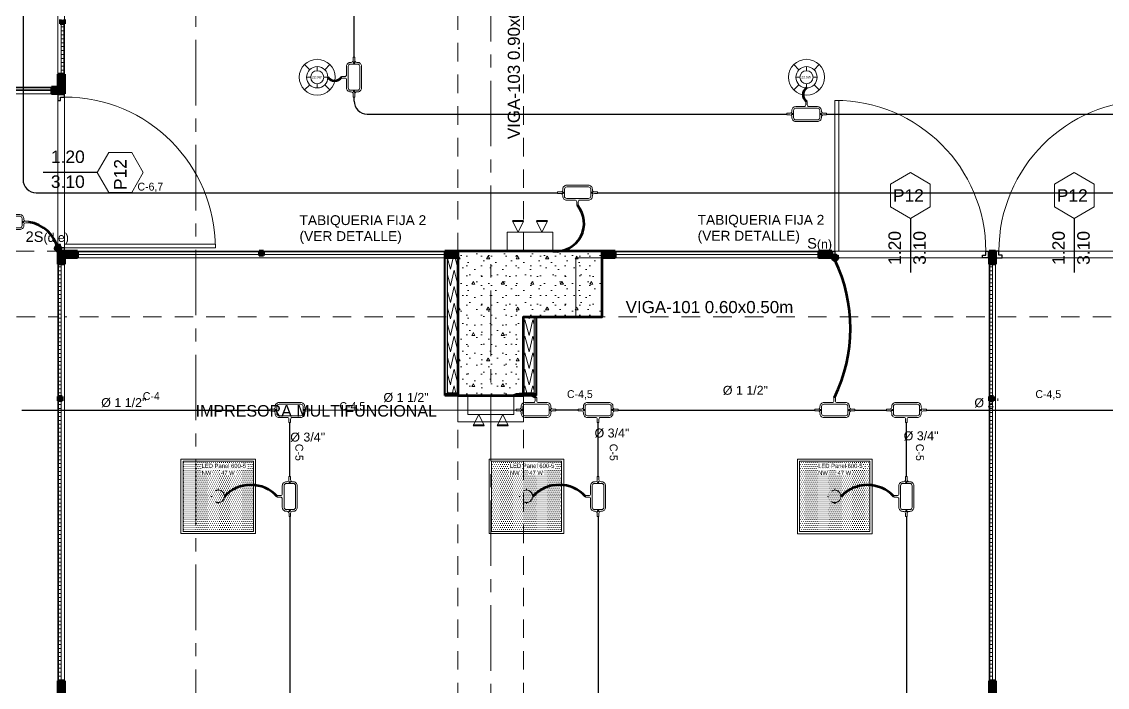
# Model space of a CAD drawing. Header units: inches. Extents: x -38 to 5698, y -33 to 92.
# Drawn here: x 204.74 to 213.02, y 14.07 to 19.15 of the extents above; entities that cross this region are included whole.
import ezdxf
from ezdxf.lldxf.tags import DXFTag

# ---------------------------------------------------------------- set-up
doc = ezdxf.new("R2010")
doc.units = ezdxf.units.IN
doc.header["$MEASUREMENT"] = 0
doc.set_wipeout_variables(frame=1)
for name, pattern in [('CONTINUA', [0]), ('DASHED', [0.75, 0.5, -0.25]), ('Hidden Line', [0.195611, 0.141111, -0.0545]), ('Punto & Raya', [0.65, 0.5, -0.075, 0, -0.075]), ('Rayas', [0.282222, 0.141111, -0.141111]), ('Wipeout_Contour', [1, 0, -1])]:
    doc.linetypes.add(name, pattern=pattern)
for name, color, linetype, lineweight in [('00 IE CKTO ILUMINACION', 3, 'Continuous', 50), ('00 IE CKTO TOMAS', 111, 'Rayas', 18), ('00_IE_Luminarias', 6, 'Continuous', 30), ('01 IE LUM LED EMP DN570B', 3, 'Continuous', 13), ('ALUMBRADO_CONDUIT', 30, 'CONDUIT1', 30), ('Bancas', 1, 'Continuous', 13), ('CABLEADO EXT.', 3, 'PVCSUBT', 30), ('Luminarias', 5, 'Continuous', 20), ('pulsador', 4, 'Continuous', 40), ('Simb_Alumbrado', 140, 'CONTINUA', 30)]:
    doc.layers.add(name, color=color, linetype=linetype, lineweight=lineweight)
for name, color, linetype in [('02 _ ARQ _ ALB _ Ejes Generales', 7, 'Continuous'), ('02 _ ARQ _ ALB _ Muros Interiores', 7, 'Continuous'), ('02 _ ARQ _ ZON _ Espacio.3D', 7, 'Continuous'), ('08 _ STR _ EXT _ 06 Columnas', 7, 'Continuous'), ('08 _ STR _ EXT _ 09 Vigas', 7, 'Continuous'), ('1TEXT', 8, 'Continuous'), ('Acabado - Muros', 7, 'Continuous'), ('Estructura - 04 MURO', 7, 'Continuous'), ('Marcador - Secciones', 251, 'Continuous'), ('Notas - Etiquetas', 251, 'Continuous')]:
    doc.layers.add(name, color=color, linetype=linetype)
doc.styles.add('Annotative', font='arial.ttf')
doc.styles.add('Arial', font='arial.ttf')
doc.styles.add('Estilo_Generado_4', font='swisse.ttf')
doc.styles.add('{18b73a54-fa43-428c-adcb-c1c7bbdf2c84}', font='Simplex.shx')
tags = doc.linetypes.add('CONDUIT1', pattern='A,1,-0.19772,["con",{18b73a54-fa43-428c-adcb-c1c7bbdf2c84},S=0.2,R=0,X=0,Y=-0.065594],-0.593642', length=1.791362).pattern_tags.tags
tags[6] = DXFTag(74, 10)
tags = doc.linetypes.add('PVCSUBT', pattern='A,0.6,-0.3,0.6,-0.075691,["PVC",Standard,S=0.2,R=0,X=0,Y=-0.093724],-0.621005', length=2.196696).pattern_tags.tags
tags[10] = DXFTag(74, 10)
pattern_1 = [(0, (185.000023, 3e-09), (0, 0.03), [])]

# ---------------------------------------------------------------- blocks, each defined once
blk = doc.blocks.new('*X150', base_point=(1608.118, 0))
at = {"layer": 'Estructura - 04 MURO', "color": 9, "linetype": 'Continuous', "lineweight": 5}
for p, q in [((1631.1249, 16.3998), (1631.1302, 16.38)), ((1631.1302, 16.38), (1631.1348, 16.3998)), ((1631.1849, 16.3998), (1631.1855, 16.3974)), ((1631.108, 16.3367), (1631.1116, 16.3234)), ((1631.1568, 16.3686), (1631.158, 16.3739)), ((1631.158, 16.3739), (1631.1589, 16.3707))]:
    blk.add_line(p, q, dxfattribs=at)
blk = doc.blocks.new('*X151', base_point=(1608.118, 0))
at = {"layer": 'Estructura - 04 MURO', "color": 9, "linetype": 'Continuous', "lineweight": 5}
for p, q in [((1631.1855, 16.3974), (1631.188, 16.3881)), ((1631.1116, 16.3234), (1631.1125, 16.3198)), ((1631.1455, 16.3198), (1631.1568, 16.3686)), ((1631.1589, 16.3707), (1631.1725, 16.3198))]:
    blk.add_line(p, q, dxfattribs=at)
blk = doc.blocks.new('*X152', base_point=(1608.118, 0))
at = {"layer": 'Estructura - 04 MURO', "color": 9, "linetype": 'Continuous', "lineweight": 5}
for p, q in [((1631.108, 17.3447), (1631.1302, 17.262)), ((1631.1302, 17.262), (1631.1506, 17.35)), ((1631.1666, 17.35), (1631.188, 17.2701)), ((1631.108, 17.2187), (1631.1302, 17.136)), ((1631.1302, 17.136), (1631.158, 17.2559)), ((1631.158, 17.2559), (1631.188, 17.1441)), ((1631.108, 17.0927), (1631.1302, 17.01)), ((1631.1302, 17.01), (1631.158, 17.1299)), ((1631.158, 17.1299), (1631.188, 17.0181)), ((1631.1302, 16.884), (1631.158, 17.0039)), ((1631.158, 17.0039), (1631.188, 16.8921)), ((1631.108, 16.9667), (1631.1302, 16.884)), ((1631.108, 16.8407), (1631.1302, 16.758)), ((1631.1302, 16.758), (1631.158, 16.8779)), ((1631.158, 16.8779), (1631.188, 16.7661)), ((1631.1302, 16.632), (1631.158, 16.7519)), ((1631.158, 16.7519), (1631.188, 16.6401)), ((1631.108, 16.7147), (1631.1302, 16.632)), ((1631.108, 16.5887), (1631.1302, 16.506)), ((1631.1302, 16.506), (1631.158, 16.6259)), ((1631.158, 16.6259), (1631.188, 16.5141)), ((1631.1348, 16.3998), (1631.158, 16.4999)), ((1631.158, 16.4999), (1631.1849, 16.3998)), ((1631.108, 16.4627), (1631.1249, 16.3998))]:
    blk.add_line(p, q, dxfattribs=at)
blk = doc.blocks.new('*X153', base_point=(1608.118, 0))
at = {"layer": 'Estructura - 04 MURO', "color": 9, "linetype": 'Continuous', "lineweight": 5}
for p, q in [((1631.7249, 16.3999), (1631.7302, 16.38)), ((1631.7302, 16.38), (1631.7348, 16.3999)), ((1631.7497, 16.3382), (1631.758, 16.3739)), ((1631.758, 16.3739), (1631.768, 16.3367))]:
    blk.add_line(p, q, dxfattribs=at)
blk = doc.blocks.new('*X154', base_point=(1608.118, 0))
at = {"layer": 'Estructura - 04 MURO', "color": 9, "linetype": 'Continuous', "lineweight": 5}
for p, q in [((1631.688, 16.3308), (1631.698, 16.3739)), ((1631.698, 16.3739), (1631.7125, 16.3199)), ((1631.7455, 16.3199), (1631.7497, 16.3382))]:
    blk.add_line(p, q, dxfattribs=at)
blk = doc.blocks.new('*X155', base_point=(1608.118, 0))
at = {"layer": 'Estructura - 04 MURO', "color": 9, "linetype": 'Continuous', "lineweight": 5}
for p, q in [((1631.7259, 16.9), (1631.7302, 16.884)), ((1631.7302, 16.884), (1631.7339, 16.9)), ((1631.688, 16.8348), (1631.698, 16.8779)), ((1631.698, 16.8779), (1631.7302, 16.758)), ((1631.7302, 16.758), (1631.758, 16.8779)), ((1631.758, 16.8779), (1631.768, 16.8407)), ((1631.688, 16.7088), (1631.698, 16.7519)), ((1631.698, 16.7519), (1631.7302, 16.632)), ((1631.7302, 16.632), (1631.758, 16.7519)), ((1631.758, 16.7519), (1631.768, 16.7147)), ((1631.688, 16.5828), (1631.698, 16.6259)), ((1631.698, 16.6259), (1631.7302, 16.506)), ((1631.7302, 16.506), (1631.758, 16.6259)), ((1631.758, 16.6259), (1631.768, 16.5887)), ((1631.688, 16.4568), (1631.698, 16.4999)), ((1631.698, 16.4999), (1631.7249, 16.3999)), ((1631.7348, 16.3999), (1631.758, 16.4999)), ((1631.758, 16.4999), (1631.768, 16.4627))]:
    blk.add_line(p, q, dxfattribs=at)
blk = doc.blocks.new('*U270')
at = {"layer": 'Luminarias', "linetype": 'DASHED', "lineweight": 0, "ltscale": 0.05}
blk.add_lwpolyline([(0, -0.0045), (0, 0.0045)], dxfattribs=at)
blk = doc.blocks.new('*U271')
at = {"color": 0, "linetype": 'ByBlock', "lineweight": -2, "transparency": 16777216}
for p, rotation in [((-0.05, 0), 90), ((0, -0.05), 180), ((0.05, 0), 269.9999999999999)]:
    blk.add_blockref('*U270', p, dxfattribs=dict(at, rotation=rotation))
blk.add_blockref('*U270', (0, 0.05), dxfattribs=at)
blk = doc.blocks.new('PANEL LED 50W')
at = {"layer": 'Luminarias'}
h = blk.add_hatch(dxfattribs=at)
h.set_pattern_fill('DOTS', color=4, scale=0.009097)
h.set_pattern_definition([(0, (0, -2e-14), (0.0072206, 0.01444116), [0, -0.01444116])])
h.paths.add_polyline_path([(-0.2574, -0.2574), (0.2574, -0.2574), (0.2574, 0.2574), (-0.2574, 0.2574)])
h.paths.add_polyline_path([(-0.1296, 0.0974), (0.1849, 0.0974), (0.1849, 0.2469), (-0.1296, 0.2469)], flags=24)
at = {"layer": 'Luminarias', "color": 4, "lineweight": 0}
for points in [[(-0.2729, 0.2729), (0.2729, 0.2729), (0.2729, -0.2729), (-0.2729, -0.2729)], [(-0.2574, -0.2574), (0.2574, -0.2574), (0.2574, 0.2574), (-0.2574, 0.2574)]]:
    blk.add_lwpolyline(points, close=True, dxfattribs=at)
at = {"layer": 'Luminarias', "color": 4, "linetype": 'DASHED', "lineweight": 0, "ltscale": 0.01}
blk.add_circle((0, 0), 0.0455, dxfattribs=at)
at = {"color": 4}
blk.add_blockref('*U271', (0, 0), dxfattribs=at)
at = {"layer": 'Luminarias', "color": 4, "insert": (-0.1218, 0.2392), "char_height": 0.030929, "width": 0.382855, "attachment_point": 1}
blk.add_mtext('{\\Ftxt|c0;LED Panel 600-5 - NW      47 W}', dxfattribs=at)
blk = doc.blocks.new('lumin 47')
at = {"layer": 'ALUMBRADO_CONDUIT', "xscale": 1.041283452965173, "yscale": 1.041283452965173, "zscale": 1.041283452965173}
blk.add_blockref('PANEL LED 50W', (-76.251, 24.2433), dxfattribs=at)
blk = doc.blocks.new('LUMINARIA 2')
at = {"layer": '01 IE LUM LED EMP DN570B'}
for p, q in [((-0.094, 0.094), (-0.159, 0.158)), ((0.094, 0.094), (0.159, 0.158)), ((-0.094, -0.094), (-0.159, -0.158)), ((0.094, -0.094), (0.159, -0.158))]:
    blk.add_line(p, q, dxfattribs=at)
at = {"layer": '01 IE LUM LED EMP DN570B', "ltscale": 0.4}
for p, q in [((-0.081, 0), (-0.133, 0)), ((0, 0.081), (0, 0.133)), ((0.081, 0), (0.133, 0)), ((0, -0.081), (0, -0.133))]:
    blk.add_line(p, q, dxfattribs=at)
at = {"layer": '01 IE LUM LED EMP DN570B'}
for radius in [0.224, 0.133]:
    blk.add_circle((0, 0), radius, dxfattribs=at)
at = {"layer": '01 IE LUM LED EMP DN570B', "ltscale": 0.4}
blk.add_circle((0, 0), 0.0813, dxfattribs=at)
at = {"layer": '01 IE LUM LED EMP DN570B', "color": 8, "linetype": 'ByBlock', "lineweight": 80, "insert": (-0.065, 0.016), "char_height": 0.03, "width": 0.17858, "attachment_point": 1}
blk.add_mtext('{\\C3;22.5W}', dxfattribs=at)
blk = doc.blocks.new('oval t')
at = {"layer": 'Simb_Alumbrado', "lineweight": 13}
blk.add_lwpolyline([(0.0141, 0.0102, -0.414214), (0.0041, 0.0202), (0.0041, 0.0416), (-0.0056, 0.0416), (-0.0056, 0.0202, -0.414214), (-0.0156, 0.0102), (-0.0659, 0.0102, 0.414214), (-0.0899, -0.0138), (-0.0899, -0.0183, -0.414214), (-0.1019, -0.0303), (-0.1213, -0.0303), (-0.1213, -0.04), (-0.1016, -0.04, -0.451917), (-0.0897, -0.0535, 0.451917), (-0.0659, -0.0805), (0.0659, -0.0805, 0.414214), (0.0899, -0.0566), (0.0899, -0.0512, -0.398753), (0.1019, -0.0401), (0.1213, -0.0401), (0.1213, -0.0304), (0.1019, -0.0304, -0.368669), (0.0899, -0.0176), (0.0899, -0.0138, 0.414214), (0.0659, 0.0102), (0.0141, 0.0102)], format="xyb", dxfattribs=at)
blk.add_lwpolyline([(-0.0659, 0), (0.0659, 0, -0.414214), (0.0797, -0.0138), (0.0797, -0.0566, -0.414214), (0.0659, -0.0703), (-0.0659, -0.0703, -0.414214), (-0.0797, -0.0566), (-0.0797, -0.0138, -0.414214)], format="xyb", close=True, dxfattribs=at)
for points in [[(-0.0911, -0.0352), (-0.0828, -0.0352)], [(-0.0869, -0.031), (-0.0869, -0.0394)], [(0.0837, -0.0352), (0.0921, -0.0352)], [(0.0879, -0.031), (0.0879, -0.0394)]]:
    blk.add_lwpolyline(points, dxfattribs=at)
for centre in [(-0.0869, -0.0352), (0.0879, -0.0352)]:
    blk.add_circle(centre, 0.00419, dxfattribs=at)
blk = doc.blocks.new('pulsador')
at = {"layer": 'pulsador', "lineweight": 40}
h = blk.add_hatch(color=4, dxfattribs=at)
h.dxf.hatch_style = 1
h.paths.add_polyline_path([(246.2314, 46.0882, 1), (246.279, 46.0882, 1)])
h.paths.add_polyline_path([(246.2786, 46.0882, -1), (246.2317, 46.0882, -1)], flags=16)
h.paths.add_polyline_path([(246.271, 46.0882, -1), (246.2393, 46.0882, -1)], flags=0)
at = {"layer": 'pulsador'}
h = blk.add_hatch(color=4, dxfattribs=at)
h.dxf.hatch_style = 1
h.paths.add_polyline_path([(246.2393, 46.0882, 1), (246.271, 46.0882, 1)])
at = {"layer": 'pulsador', "color": 4, "lineweight": 50}
blk.add_circle((246.2552, 46.0882), 0.0238, dxfattribs=at)
at = {"layer": 'pulsador', "color": 4, "lineweight": 40}
blk.add_circle((246.2552, 46.0882), 0.0235, dxfattribs=at)
at = {"layer": 'pulsador', "color": 4}
blk.add_circle((246.2552, 46.0882), 0.0159, dxfattribs=at)
blk = doc.blocks.new('luz de emergencia')
at = {"color": 5, "lineweight": 40}
for p, q in [((164.1493, 48.9365, -0.0001), (164.2333, 48.9365, -0.0001)), ((164.3313, 48.9365, -0.0001), (164.4153, 48.9365, -0.0001))]:
    blk.add_line(p, q, dxfattribs=at)
at = {"layer": '00_IE_Luminarias', "color": 5, "linetype": 'Continuous', "lineweight": 13}
for p, q in [((164.1913, 49.0205, -0.0001), (164.1493, 48.9365, -0.0001)), ((164.2333, 48.9365, -0.0001), (164.1913, 49.0205, -0.0001)), ((164.3733, 49.0205, -0.0001), (164.3313, 48.9365, -0.0001)), ((164.4153, 48.9365, -0.0001), (164.3733, 49.0205, -0.0001))]:
    blk.add_line(p, q, dxfattribs=at)
at = {"layer": '00_IE_Luminarias', "color": 5, "linetype": 'Continuous', "lineweight": 13, "elevation": -0.0001}
blk.add_lwpolyline([(164.4573, 49.0205), (164.1073, 49.0205), (164.1073, 49.1666), (164.4573, 49.1665)], close=True, dxfattribs=at)

msp = doc.modelspace()

# ---------------------------------------------------------------- hatches: boundary and pattern name
at = {"layer": '08 _ STR _ EXT _ 06 Columnas', "linetype": 'Continuous', "lineweight": 9}
h = msp.add_hatch(dxfattribs=at)
h.set_pattern_fill('HORMIGÓN_EN_MASA_0002', style=0, pattern_type=2)
h.set_pattern_definition([(0, (185.00002, 3e-09), (0, 0.3897114), [0.024375, -0.200625]), (0, (185.11252, 0.19486), (0, 0.3897114), [0.024375, -0.200625]), (60, (185.00002, 3e-09), (-0.3375, 0.1948557), [0.024375, -0.200625]), (60, (185.22502, 3e-09), (-0.3375, 0.1948557), [0.024375, -0.200625]), (120, (185.0244, 3e-09), (0.3375, 0.1948557), [0.024375, -0.200625]), (120, (185.2494, 3e-09), (0.3375, 0.1948557), [0.024375, -0.200625]), (0, (185.00002, 0.0375), (0, 0.075), [0, -0.075, 0, -0.1125]), (45, (185.03752, 0.0375), (-0.053033, 0.053033), [0, -0.05625, 0, -0.09375])])
h.paths.add_polyline_path([(209.17, 17.4), (208.07, 17.4), (208.07, 16.2998), (208.57, 16.2999), (208.57, 16.9), (209.17, 16.9001)])
at = {"layer": 'Estructura - 04 MURO', "linetype": 'Continuous', "lineweight": 9}
for points in [[(208.67, 16.9), (208.65, 16.9), (208.65, 16.3199), (208.67, 16.3199)], [(207.97, 16.3198), (207.97, 16.2998), (207.99, 16.3198)], [(207.99, 16.3198), (207.97, 16.2998), (207.99, 16.2998)], [(207.99, 16.2998), (208.07, 16.2998), (208.07, 16.3198), (207.99, 16.3198)], [(208.65, 16.3199), (208.57, 16.3199), (208.57, 16.2999), (208.65, 16.2999)], [(208.67, 16.3199), (208.65, 16.3199), (208.67, 16.2999)], [(208.65, 16.2999), (208.67, 16.2999), (208.65, 16.3199)]]:
    msp.add_hatch(color=252, dxfattribs=at).paths.add_polyline_path(points)

# ---------------------------------------------------------------- linework, layer by layer
at = {"layer": '02 _ ARQ _ ALB _ Ejes Generales', "color": 251, "linetype": 'Punto & Raya', "lineweight": 13}
msp.add_line((208.32, 45.9), (208.32, 2.05), dxfattribs=at)
at = {"layer": '02 _ ARQ _ ALB _ Muros Interiores', "color": 165, "linetype": 'Continuous', "lineweight": 25}
for p, q in [((205.07, 18.6), (205.02, 18.6)), ((205.02, 18.6), (205.02, 18.55)), ((205.02, 18.55), (205.04, 18.55)), ((205.04, 18.55), (205.04, 18.575)), ((205.04, 18.575), (205.07, 18.575)), ((205.07, 18.575), (205.07, 18.6)), ((205.04, 17.45), (205.02, 17.45)), ((205.02, 17.45), (205.02, 17.4)), ((205.02, 17.4), (205.07, 17.4)), ((205.04, 17.425), (205.04, 17.45)), ((205.07, 17.425), (205.04, 17.425)), ((205.07, 17.4), (205.07, 17.425)), ((210.92, 17.35), (210.92, 17.4)), ((210.92, 17.4), (210.945, 17.4)), ((210.945, 17.4), (210.945, 17.37)), ((212.095, 17.37), (212.095, 17.4)), ((212.095, 17.4), (212.12, 17.4)), ((212.12, 17.4), (212.12, 17.35)), ((212.195, 17.4), (212.17, 17.4)), ((212.17, 17.4), (212.17, 17.35)), ((212.195, 17.37), (212.195, 17.4)), ((210.97, 17.35), (210.92, 17.35)), ((210.945, 17.37), (210.97, 17.37)), ((210.97, 17.37), (210.97, 17.35)), ((212.07, 17.35), (212.07, 17.37)), ((212.07, 17.37), (212.095, 17.37)), ((212.12, 17.35), (212.07, 17.35)), ((212.17, 17.35), (212.22, 17.35)), ((212.22, 17.37), (212.195, 17.37)), ((212.22, 17.35), (212.22, 17.37))]:
    msp.add_line(p, q, dxfattribs=at)
at = {"layer": '02 _ ARQ _ ALB _ Muros Interiores', "color": 7, "linetype": 'Continuous', "lineweight": 80}
for p, q in [((205.02, 18.6), (205.07, 18.6)), ((205.02, 17.4), (205.07, 17.4)), ((210.92, 17.35), (210.92, 17.4)), ((212.12, 17.35), (212.12, 17.4)), ((212.17, 17.35), (212.17, 17.4))]:
    msp.add_line(p, q, dxfattribs=at)
at = {"layer": '02 _ ARQ _ ALB _ Muros Interiores', "color": 165, "linetype": 'Continuous', "lineweight": 15}
for p, q in [((210.945, 18.55), (210.945, 17.4)), ((210.975, 18.55), (210.945, 18.55)), ((210.975, 17.4), (210.975, 18.55)), ((205.07, 17.425), (205.07, 17.455)), ((205.07, 17.455), (206.22, 17.455)), ((210.945, 17.4), (210.975, 17.4))]:
    msp.add_line(p, q, dxfattribs=at)
at = {"layer": '02 _ ARQ _ ALB _ Muros Interiores', "color": 152, "linetype": 'Continuous', "lineweight": 25}
for p, q in [((205.32, 18), (204.9075, 18)), ((211.52, 17.65), (211.52, 17.2375)), ((212.77, 17.65), (212.77, 17.2375))]:
    msp.add_line(p, q, dxfattribs=at)
at = {"layer": '02 _ ARQ _ ALB _ Muros Interiores', "color": 251, "linetype": 'Continuous', "lineweight": 13, "flags": 128}
for points in [[(205.67, 18), (205.5825, 18.1516), (205.4075, 18.1516), (205.32, 18), (205.4075, 17.8484), (205.5825, 17.8484)], [(211.52, 18), (211.3685, 17.9125), (211.3685, 17.7375), (211.52, 17.65), (211.6716, 17.7375), (211.6716, 17.9125)], [(212.77, 18), (212.6185, 17.9125), (212.6185, 17.7375), (212.77, 17.65), (212.9216, 17.7375), (212.9216, 17.9125)]]:
    msp.add_lwpolyline(points, close=True, dxfattribs=at)
at = {"layer": '02 _ ARQ _ ALB _ Muros Interiores', "color": 175, "linetype": 'Continuous', "lineweight": 15}
for centre, start, end in [((210.945, 17.4), 0, 90), ((213.345, 17.4), 90, 180)]:
    msp.add_arc(centre, 1.15, start, end, dxfattribs=at)
at = {"layer": '02 _ ARQ _ ZON _ Espacio.3D', "color": 254, "linetype": 'Continuous', "lineweight": 0, "flags": 128}
for points in [[(205.02, 18.65), (205.02, 29.6999), (193.32, 29.6999), (193.32, 25.3384), (194.57, 25.3384), (194.57, 25.1632), (193.32, 25.1632), (193.32, 18.6489)], [(205.0199, 6.5), (205.02, 18.6001), (193.32, 18.6001), (193.32, 6.5)], [(208.57, 16.1), (208.07, 16.1), (208.07, 17.35), (205.07, 17.35), (205.07, 6.45), (207.5227, 6.4503), (207.5227, 7.7), (208.07, 7.7), (208.07, 8.1), (208.57, 8.1), (208.57, 7.2), (207.6661, 7.2), (207.6661, 6.45), (212.1198, 6.45), (212.1198, 17.3498), (208.97, 17.3498), (208.97, 16.9001), (208.57, 16.9)], [(212.17, 7.7005), (212.2252, 7.7005), (212.225, 6.2005), (216.8495, 6.1997), (216.8495, 7.6997), (217.0795, 7.6996), (217.0796, 7.6996), (217.0795, 7.35), (219.2295, 7.35), (219.2295, 17.15), (215.57, 17.15), (215.57, 16.5), (215.07, 16.5), (215.07, 17.3496), (212.17, 17.3496)]]:
    msp.add_lwpolyline(points, close=True, dxfattribs=at)
msp.add_lwpolyline([(231.67, 29.7), (208.07, 29.7), (205.07, 29.7), (205.07, 17.4), (229.57, 17.4)], dxfattribs=at)
at = {"layer": '08 _ STR _ EXT _ 06 Columnas', "color": 7, "linetype": 'Continuous', "lineweight": 60, "flags": 128}
msp.add_lwpolyline([(209.17, 17.4), (208.07, 17.4), (208.07, 16.2998), (208.57, 16.2999), (208.57, 16.9), (209.17, 16.9001)], close=True, dxfattribs=at)
at = {"layer": '08 _ STR _ EXT _ 09 Vigas', "color": 251, "linetype": 'Hidden Line', "lineweight": 13}
for p, q in [((208.07, 17.4), (208.07, 29.7)), ((208.57, 17.4), (208.57, 29.7)), ((201.57, 16.9), (208.07, 16.9)), ((208.07, 7.7), (208.07, 16.9)), ((208.57, 16.9), (215.07, 16.9)), ((208.57, 7.7), (208.57, 16.9))]:
    msp.add_line(p, q, dxfattribs=at)
at = {"layer": 'Acabado - Muros', "color": 7, "linetype": 'Continuous', "lineweight": 60}
for p, q in [((205.07, 18.65), (205.02, 18.65)), ((205.07, 18.65), (205.07, 18.6)), ((205.07, 17.4), (205.02, 17.4)), ((205.07, 17.4), (205.07, 17.35)), ((208.07, 17.4), (208.07, 17.35)), ((209.17, 17.4), (209.17, 17.35)), ((210.92, 17.4), (210.92, 17.35)), ((212.17, 17.4), (212.12, 17.4))]:
    msp.add_line(p, q, dxfattribs=at)
at = {"layer": 'ALUMBRADO_CONDUIT', "color": 30, "lineweight": 30, "ltscale": 0.4, "true_color": 0xf26722}
for p, q in [((207.2781, 18.8795), (207.2781, 21.0023)), ((207.2781, 18.5454, 0), (207.2781, 18.5752)), ((207.3781, 18.4454, 0), (210.5766, 18.4454, 0)), ((210.8809, 18.4454, 0), (214.3053, 18.4454, 0)), ((204.8536, 17.8462), (208.8302, 17.8462)), ((209.1345, 17.8462), (217.9702, 17.8462)), ((206.9407, 16.1891), (208.5131, 16.1894)), ((208.8174, 16.1895), (208.9873, 16.1896)), ((209.2915, 16.1891), (210.7911, 16.1891)), ((211.0953, 16.1891), (211.338, 16.1891)), ((206.7876, 15.6816), (206.7876, 16.0928)), ((209.1384, 15.682), (209.1384, 16.0931)), ((211.4891, 15.6813), (211.4891, 16.0928)), ((206.7876, 15.3774), (206.7876, 12.1203)), ((209.1384, 15.3777), (209.1384, 12.1206)), ((211.4891, 15.3771), (211.4891, 12.12))]:
    msp.add_line(p, q, dxfattribs=at)
at = {"layer": 'ALUMBRADO_CONDUIT', "color": 30, "lineweight": 30, "ltscale": 0.4, "true_color": 0xf26722, "extrusion": (3.08615e-06, -2.99456e-06, 1)}
msp.add_arc((207.3781, 18.5454, 0.0006), 0.1, 180, 270, dxfattribs=at)
at = {"layer": 'ALUMBRADO_CONDUIT', "color": 30, "lineweight": 30, "ltscale": 0.4, "true_color": 0xf26722}
msp.add_arc((204.8536, 17.9462), 0.1, 180, 270, dxfattribs=at)
at = {"layer": 'CABLEADO EXT.', "color": 3, "lineweight": 80}
for centre, radius, start, end in [((207.1294, 18.764), 0.0641, 216.0183, 323.9817), ((210.7654, 18.5936), 0.0641, 126.0183, 233.9817), ((208.8178, 17.6124), 0.2137, 263.63706, 40.07622), ((204.7591, 17.3567), 0.2684, 13.92226, 81.60693), ((209.8464, 16.8127, -0.0002), 1.2161, 334.30086, 25.39101), ((208.5652, 16.12), 0.193, 59.1237, 111.31733), ((206.4903, 15.3432), 0.2747, 42.972, 137.028), ((208.8411, 15.3436), 0.2747, 42.972, 137.028), ((211.1919, 15.3429), 0.2747, 42.972, 137.028)]:
    msp.add_arc(centre, radius, start, end, dxfattribs=at)
at = {"layer": 'Estructura - 04 MURO', "color": 143, "linetype": 'Continuous', "lineweight": 5}
for p, q in [((208.65, 16.3199), (208.65, 16.9)), ((207.99, 16.3198), (208.07, 16.3198)), ((208.57, 16.3199), (208.65, 16.3199))]:
    msp.add_line(p, q, dxfattribs=at)
at = {"layer": 'Estructura - 04 MURO', "color": 7, "linetype": 'Continuous', "lineweight": 40, "flags": 128}
for points in [[(208.67, 16.9), (208.65, 16.9)], [(208.67, 16.2999), (208.67, 16.9)], [(207.97, 16.2998), (208.07, 16.2998)], [(208.57, 16.2999), (208.67, 16.2999)]]:
    msp.add_lwpolyline(points, dxfattribs=at)

# ---------------------------------------------------------------- block references
at = {"color": 4, "lineweight": 40}
for p in [(-41.2355, -28.6669), (-35.3102, -28.7382)]:
    msp.add_blockref('pulsador', p, dxfattribs=at)
for p in [(282.4929, -8.7128), (284.8437, -8.7124), (287.1944, -8.7131)]:
    msp.add_blockref('lumin 47', p)
at = {"layer": '01 IE LUM LED EMP DN570B', "xscale": 0.6105334384153049, "yscale": 0.6105334384153049, "zscale": 0.6105334384153049}
for p in [(206.9966, 18.7264), (210.7278, 18.7264)]:
    msp.add_blockref('LUMINARIA 2', p, dxfattribs=at)
at = {"layer": 'Bancas', "color": 252, "true_color": 0x939598, "yscale": 1.253906979044094, "zscale": 1.253906979044094}
for p, xscale, rotation in [((207.2334, 18.7274), 1.253906979044094, 90), ((208.9823, 17.8021), -1.253906979044094, 180), ((204.6462, 17.5782), 1.253906979044094, 180), ((206.7886, 16.1449), -1.253906979044094, 180), ((209.1394, 16.1455), -1.253906979044094, 180), ((211.4901, 16.1449), -1.253906979044094, 180), ((206.7435, 15.5295), -1.253906979044094, 90), ((209.0943, 15.5299), -1.253906979044094, 90), ((211.445, 15.5292), -1.253906979044094, 90)]:
    msp.add_blockref('oval t', p, dxfattribs=dict(at, xscale=xscale, rotation=rotation))
at = {"layer": 'Bancas', "color": 252, "true_color": 0x939598, "xscale": 1.253906979044094, "yscale": 1.253906979044094, "zscale": 1.253906979044094}
for p in [(210.7287, 18.4896), (208.6652, 16.2336), (210.9432, 16.2332, 0.0001)]:
    msp.add_blockref('oval t', p, dxfattribs=at)
at = {"layer": 'Estructura - 04 MURO', "color": 7, "lineweight": 80}
for name in ['*X155', '*X150', '*X151', '*X153', '*X154']:
    msp.add_blockref(name, (185, 0), dxfattribs=at)
at = {"layer": 'pulsador', "color": 4, "lineweight": 40, "rotation": 180}
msp.add_blockref('luz de emergencia', (372.9015, 66.5666, 0.0001), dxfattribs=at)
at = {"layer": 'pulsador', "color": 4, "lineweight": 40, "xscale": -1, "rotation": 0.00485245741532303}
msp.add_blockref('luz de emergencia', (372.6065, -32.8528, 0.0001), dxfattribs=at)

# ---------------------------------------------------------------- texts
at = {"layer": '00 IE CKTO ILUMINACION', "color": 3, "linetype": 'CONTINUA', "lineweight": 15}
for s, p in [('C-6,7', (205.6261, 17.8623)), ('C-4', (205.667, 16.2653)), ('C-4,5', (208.9013, 16.2803)), ('C-4,5', (212.4733, 16.2803)), ('C-4,5', (207.1664, 16.1891))]:
    msp.add_text(s, height=0.06, dxfattribs=at).set_placement(p)
for p in [(206.8298, 15.9309), (209.2271, 15.9314), (211.5621, 15.9309)]:
    msp.add_text('C-5', height=0.06, rotation=270, dxfattribs=at).set_placement(p)
at = {"layer": '00 IE CKTO TOMAS', "insert": (204.7729, 17.4506), "char_height": 0.08, "width": 0.768045, "attachment_point": 7, "style": 'Annotative'}
msp.add_mtext('2S{\\H0.84375x;(d,e)}', dxfattribs=at)
at = {"layer": '02 _ ARQ _ ALB _ Muros Interiores', "color": 251, "lineweight": 25, "char_height": 0.095, "attachment_point": 7, "style": 'Estilo_Generado_4'}
for s, insert in [('\\A1;{\\pql;\\pt0;\\fSwis721 Ex BT|b0|i0|c0|p34;1.20\\fSwis721 Ex BT|b0|i0|c0|p34;\\A1{\\H.66x;\\S^  ;}\\fSwis721 Ex BT|b0|i0|c0|p34;\\fSwis721 Ex BT|b0|i0|c0|p34;}', (204.966, 18.045)), ('\\A1;{\\pql;\\pt0;\\fSwis721 Ex BT|b0|i0|c0|p34;3.10\\fSwis721 Ex BT|b0|i0|c0|p34;\\A1{\\H.66x;\\S^  ;}\\fSwis721 Ex BT|b0|i0|c0|p34;\\fSwis721 Ex BT|b0|i0|c0|p34;}', (204.966, 17.855)), ('\\A1;{\\pql;\\pt0;\\fSwis721 Ex BT|b0|i0|c0|p34;P12\\fSwis721 Ex BT|b0|i0|c0|p34;\\fSwis721 Ex BT|b0|i0|c0|p34;\\fSwis721 Ex BT|b0|i0|c0|p34;}', (211.3867, 17.7775)), ('\\A1;{\\pql;\\pt0;\\fSwis721 Ex BT|b0|i0|c0|p34;P12\\fSwis721 Ex BT|b0|i0|c0|p34;\\fSwis721 Ex BT|b0|i0|c0|p34;\\fSwis721 Ex BT|b0|i0|c0|p34;}', (212.6367, 17.7775))]:
    msp.add_mtext(s, dxfattribs=dict(at, insert=insert))
at = {"layer": '02 _ ARQ _ ALB _ Muros Interiores', "color": 251, "lineweight": 25, "char_height": 0.095, "attachment_point": 7, "rotation": 90, "style": 'Estilo_Generado_4'}
for s, insert in [('\\A1;{\\pql;\\pt0;\\fSwis721 Ex BT|b0|i0|c0|p34;P12\\fSwis721 Ex BT|b0|i0|c0|p34;\\fSwis721 Ex BT|b0|i0|c0|p34;\\fSwis721 Ex BT|b0|i0|c0|p34;}', (205.5425, 17.8667)), ('\\A1;{\\pql;\\pt0;\\fSwis721 Ex BT|b0|i0|c0|p34;1.20\\fSwis721 Ex BT|b0|i0|c0|p34;\\A1{\\H.66x;\\S^  ;}\\fSwis721 Ex BT|b0|i0|c0|p34;\\fSwis721 Ex BT|b0|i0|c0|p34;}', (211.475, 17.296)), ('\\A1;{\\pql;\\pt0;\\fSwis721 Ex BT|b0|i0|c0|p34;3.10\\fSwis721 Ex BT|b0|i0|c0|p34;\\A1{\\H.66x;\\S^  ;}\\fSwis721 Ex BT|b0|i0|c0|p34;\\fSwis721 Ex BT|b0|i0|c0|p34;}', (211.665, 17.296)), ('\\A1;{\\pql;\\pt0;\\fSwis721 Ex BT|b0|i0|c0|p34;1.20\\fSwis721 Ex BT|b0|i0|c0|p34;\\A1{\\H.66x;\\S^  ;}\\fSwis721 Ex BT|b0|i0|c0|p34;\\fSwis721 Ex BT|b0|i0|c0|p34;}', (212.725, 17.296)), ('\\A1;{\\pql;\\pt0;\\fSwis721 Ex BT|b0|i0|c0|p34;3.10\\fSwis721 Ex BT|b0|i0|c0|p34;\\A1{\\H.66x;\\S^  ;}\\fSwis721 Ex BT|b0|i0|c0|p34;\\fSwis721 Ex BT|b0|i0|c0|p34;}', (212.915, 17.296))]:
    msp.add_mtext(s, dxfattribs=dict(at, insert=insert))
at = {"layer": '1TEXT', "color": 50, "linetype": 'Continuous', "style": 'Arial'}
for s, p in [('%%C 1 1/2"', (207.5021, 16.2513)), ('%%C 1 1/2"', (210.0897, 16.3054)), ('%%C 1 1/2"', (205.3496, 16.2117)), ('%%C 3/4"', (206.7915, 15.9488)), ('%%C 3/4"', (209.1116, 15.9798)), ('%%C 3/4"', (211.4688, 15.9585))]:
    msp.add_text(s, height=0.06788, rotation=0, dxfattribs=at).set_placement(p)
at = {"layer": 'Notas - Etiquetas', "color": 8, "linetype": 'Continuous', "lineweight": 13, "insert": (208.5435, 18.2545), "char_height": 0.0925, "attachment_point": 7, "rotation": 90, "style": 'Estilo_Generado_4'}
msp.add_mtext('\\A1;{\\pql;\\fSwis721 Ex BT|b0|i0|c0|p34;VIGA-103\\fSwis721 Ex BT|b0|i0|c0|p34; \\fSwis721 Ex BT|b0|i0|c0|p34;0.90\\fSwis721 Ex BT|b0|i0|c0|p34;x\\fSwis721 Ex BT|b0|i0|c0|p34;0.50\\fSwis721 Ex BT|b0|i0|c0|p34;m}', dxfattribs=at)
at = {"layer": 'Notas - Etiquetas', "color": 8, "linetype": 'Continuous', "lineweight": 13, "char_height": 0.075, "attachment_point": 4, "line_spacing_factor": 0.969465, "style": 'Estilo_Generado_4'}
for insert, width, rotation in [((206.8617, 17.565), 1.028212, 359.99983), ((209.8975, 17.5676), 0.98503, 359.99993)]:
    msp.add_mtext('\\A1;{\\pql;\\fSwis721 Ex BT|b0|i0|c0|p34;TABIQUERIA FIJA 2 (VER DETALLE)\\fSwis721 Ex BT|b0|i0|c0|p34; }', dxfattribs=dict(at, insert=insert, width=width, rotation=rotation))
at = {"layer": 'Notas - Etiquetas', "color": 8, "linetype": 'Continuous', "lineweight": 13, "insert": (209.3488, 16.9267), "char_height": 0.0925, "attachment_point": 7, "style": 'Estilo_Generado_4'}
msp.add_mtext('\\A1;{\\pql;\\fSwis721 Ex BT|b0|i0|c0|p34;VIGA-101\\fSwis721 Ex BT|b0|i0|c0|p34; \\fSwis721 Ex BT|b0|i0|c0|p34;0.60\\fSwis721 Ex BT|b0|i0|c0|p34;x\\fSwis721 Ex BT|b0|i0|c0|p34;0.50\\fSwis721 Ex BT|b0|i0|c0|p34;m}', dxfattribs=at)
at = {"layer": 'Notas - Etiquetas', "color": 8, "linetype": 'Continuous', "lineweight": 35, "insert": (206.07, 16.1821), "char_height": 0.0875, "attachment_point": 4, "style": 'Estilo_Generado_4'}
msp.add_mtext('\\A1;{\\pql;\\fSwis721 Ex BT|b0|i0|c0|p34;IMPRESORA MULTIFUNCIONAL}', dxfattribs=at)

# ---------------------------------------------------------------- next in the draw order: wipeouts: each hides what was drawn before it
at = {"color": 254, "linetype": 'Wipeout_Contour', "lineweight": 0, "ltscale": 9769.959398}
msp.add_wipeout([(205.02, 19.15), (205.02, 18.75), (205.07, 18.75), (205.07, 19.1335), (205.037, 19.1335), (205.037, 19.15)], dxfattribs=at).dxf.layer = 'Acabado - Muros'
at = {"color": 254, "linetype": 'Wipeout_Contour', "lineweight": 0, "ltscale": 9765.369332}
msp.add_wipeout([(203.7864, 18.617), (203.7699, 18.617), (203.7699, 18.6), (204.97, 18.6), (204.97, 18.65), (203.7864, 18.65)], dxfattribs=at).dxf.layer = 'Acabado - Muros'
at = {"color": 254, "linetype": 'Wipeout_Contour', "lineweight": 0, "ltscale": 9782.489818}
msp.add_wipeout([(206.57, 17.367), (206.57, 17.35), (207.97, 17.35), (207.97, 17.4), (206.5865, 17.4), (206.5865, 17.367)], dxfattribs=at).dxf.layer = 'Acabado - Muros'
at = {"color": 254, "linetype": 'Wipeout_Contour', "lineweight": 0, "ltscale": 6533.022094}
msp.add_wipeout([(209.27, 17.4), (209.27, 17.35), (210.82, 17.35), (210.82, 17.4)], dxfattribs=at).dxf.layer = 'Acabado - Muros'
at = {"color": 254, "linetype": 'Wipeout_Contour', "lineweight": 0, "ltscale": 9769.132087}
msp.add_wipeout([(205.02, 16.2584), (205.02, 14.1249), (205.07, 14.1249), (205.07, 16.2749), (205.053, 16.2749), (205.053, 16.2584)], dxfattribs=at).dxf.layer = 'Acabado - Muros'
at = {"color": 254, "linetype": 'Wipeout_Contour', "lineweight": 0, "ltscale": 9811.730103}
msp.add_wipeout([(212.12, 16.2584), (212.12, 14.1249), (212.17, 14.1249), (212.17, 16.2749), (212.153, 16.2749), (212.153, 16.2584)], dxfattribs=at).dxf.layer = 'Acabado - Muros'

# ---------------------------------------------------------------- next in the draw order: linework, layer by layer
at = {"layer": 'Acabado - Muros', "color": 251, "linetype": 'Continuous', "lineweight": 13, "flags": 128}
for points in [[(205.02, 18.75), (205.02, 19.15), (205.02, 21.3)], [(205.07, 18.75), (205.07, 19.1335)], [(204.97, 18.65), (203.7864, 18.65)], [(204.97, 18.6), (201.6199, 18.6)], [(210.82, 17.4), (209.27, 17.4)], [(210.82, 17.35), (209.27, 17.35)]]:
    msp.add_lwpolyline(points, dxfattribs=at)

# ---------------------------------------------------------------- next in the draw order: wipeouts: each hides what was drawn before it
at = {"color": 254, "linetype": 'Wipeout_Contour', "lineweight": 0, "ltscale": 9774.87142}
msp.add_wipeout([(205.17, 17.35), (206.57, 17.35), (206.57, 17.367), (206.5535, 17.367), (206.5535, 17.4), (205.17, 17.4)], dxfattribs=at).dxf.layer = 'Acabado - Muros'
at = {"color": 254, "linetype": 'Wipeout_Contour', "lineweight": 0, "ltscale": 9769.174469}
msp.add_wipeout([(205.07, 17.3), (205.02, 17.3), (205.02, 16.2914), (205.053, 16.2914), (205.053, 16.2749), (205.07, 16.2749)], dxfattribs=at).dxf.layer = 'Acabado - Muros'
at = {"color": 254, "linetype": 'Wipeout_Contour', "lineweight": 0, "ltscale": 9811.772295}
msp.add_wipeout([(212.17, 17.3), (212.12, 17.3), (212.12, 16.2914), (212.153, 16.2914), (212.153, 16.2749), (212.17, 16.2749)], dxfattribs=at).dxf.layer = 'Acabado - Muros'

# ---------------------------------------------------------------- next in the draw order: linework, layer by layer
at = {"layer": 'Acabado - Muros', "color": 251, "linetype": 'Continuous', "lineweight": 13, "flags": 128}
for points in [[(206.5535, 17.4), (205.17, 17.4)], [(207.97, 17.4), (206.5865, 17.4)], [(207.97, 17.35), (205.17, 17.35)], [(205.02, 16.2914), (205.02, 17.3)], [(205.07, 14.1249), (205.07, 16.2749), (205.07, 17.3)], [(212.12, 16.2914), (212.12, 17.3)], [(212.17, 14.1249), (212.17, 16.2749), (212.17, 17.3)], [(205.02, 14.1249), (205.02, 16.2584)], [(212.12, 14.1249), (212.12, 16.2584)]]:
    msp.add_lwpolyline(points, dxfattribs=at)

# ---------------------------------------------------------------- next in the draw order: wipeouts: each hides what was drawn before it
at = {"color": 254, "linetype": 'Wipeout_Contour', "lineweight": 0, "ltscale": 6513.133199}
msp.add_wipeout([(205.065, 19.1335), (205.045, 19.1335), (205.045, 18.75), (205.065, 18.75)], dxfattribs=at).dxf.layer = 'Acabado - Muros'
at = {"color": 254, "linetype": 'Wipeout_Contour', "lineweight": 0, "ltscale": 6510.412027}
msp.add_wipeout([(203.7864, 18.645), (203.7864, 18.625), (204.97, 18.625), (204.97, 18.645)], dxfattribs=at).dxf.layer = 'Acabado - Muros'
at = {"color": 254, "linetype": 'Wipeout_Contour', "lineweight": 0, "ltscale": 6533.022519}
msp.add_wipeout([(209.27, 17.395), (209.27, 17.375), (210.82, 17.375), (210.82, 17.395)], dxfattribs=at).dxf.layer = 'Acabado - Muros'

# ---------------------------------------------------------------- next in the draw order: hatches: boundary and pattern name
at = {"layer": 'Acabado - Muros', "linetype": 'Continuous', "lineweight": 0}
for points in [[(205.037, 19.1665), (205.037, 19.1335), (205.07, 19.1335), (205.07, 19.1665)], [(205.07, 18.75), (205.02, 18.75), (205.02, 18.65), (205.07, 18.65)], [(204.97, 18.65), (204.97, 18.6), (205.07, 18.6), (205.07, 18.65)], [(209.27, 17.4), (209.17, 17.4), (209.17, 17.35), (209.27, 17.35)], [(210.82, 17.4), (210.82, 17.35), (210.92, 17.35), (210.92, 17.4)]]:
    msp.add_hatch(color=254, dxfattribs=at).paths.add_polyline_path(points)
h = msp.add_hatch(dxfattribs=at)
h.set_pattern_fill('CONTRACHAPADO_0002', color=254, style=0, pattern_type=2)
h.set_pattern_definition(pattern_1)
h.paths.add_polyline_path([(205.065, 19.1335), (205.045, 19.1335), (205.045, 18.75), (205.065, 18.75)])
h = msp.add_hatch(dxfattribs=at)
h.set_pattern_fill('CONTRACHAPADO_0002', color=254, style=0, pattern_type=2)
h.set_pattern_definition(pattern_1)
h.paths.add_polyline_path([(203.7864, 18.645), (203.7864, 18.625), (204.97, 18.625), (204.97, 18.645)])

# ---------------------------------------------------------------- next in the draw order: linework, layer by layer
at = {"layer": 'Acabado - Muros', "color": 7, "linetype": 'Continuous', "lineweight": 60}
for p, q in [((205.037, 19.1665), (205.037, 19.1335)), ((205.07, 19.1335), (205.037, 19.1335)), ((205.07, 19.1665), (205.07, 19.1335)), ((205.02, 18.75), (205.02, 18.65)), ((205.07, 18.75), (205.02, 18.75)), ((205.07, 18.75), (205.07, 18.65)), ((204.97, 18.65), (204.97, 18.6)), ((205.07, 18.65), (204.97, 18.65)), ((205.07, 18.6), (204.97, 18.6)), ((209.27, 17.4), (209.17, 17.4)), ((209.27, 17.4), (209.27, 17.35)), ((210.82, 17.4), (210.82, 17.35)), ((210.92, 17.4), (210.82, 17.4)), ((209.27, 17.35), (209.17, 17.35)), ((210.92, 17.35), (210.82, 17.35))]:
    msp.add_line(p, q, dxfattribs=at)
at = {"layer": 'Acabado - Muros', "color": 7, "linetype": 'Continuous', "lineweight": 13, "flags": 128}
for points in [[(205.065, 19.1335), (205.045, 19.1335), (205.045, 18.75), (205.065, 18.75)], [(203.7864, 18.645), (203.7864, 18.625), (204.97, 18.625), (204.97, 18.645)], [(209.27, 17.395), (209.27, 17.375), (210.82, 17.375), (210.82, 17.395)]]:
    msp.add_lwpolyline(points, close=True, dxfattribs=at)
at = {"layer": 'ALUMBRADO_CONDUIT', "color": 30, "lineweight": 30, "ltscale": 0.4, "true_color": 0xf26722}
msp.add_line((204.7536, 20.8836), (204.7536, 17.9462), dxfattribs=at)

# ---------------------------------------------------------------- next in the draw order: texts
at = {"layer": '00 IE CKTO TOMAS', "insert": (210.7326, 17.4), "char_height": 0.08, "width": 0.768045, "attachment_point": 7, "style": 'Annotative'}
msp.add_mtext('S{\\H0.84375x;(n)}', dxfattribs=at)

# ---------------------------------------------------------------- next in the draw order: wipeouts: each hides what was drawn before it
at = {"color": 254, "linetype": 'Wipeout_Contour', "lineweight": 0, "ltscale": 6521.956134}
msp.add_wipeout([(206.5865, 17.395), (206.5865, 17.375), (207.97, 17.375), (207.97, 17.395)], dxfattribs=at).dxf.layer = 'Acabado - Muros'
at = {"color": 254, "linetype": 'Wipeout_Contour', "lineweight": 0, "ltscale": 6512.897319}
msp.add_wipeout([(205.025, 16.2584), (205.025, 14.1249), (205.045, 14.1249), (205.045, 16.2584)], dxfattribs=at).dxf.layer = 'Acabado - Muros'
at = {"color": 254, "linetype": 'Wipeout_Contour', "lineweight": 0, "ltscale": 6541.296082}
msp.add_wipeout([(212.125, 16.2584), (212.125, 14.1249), (212.145, 14.1249), (212.145, 16.2584)], dxfattribs=at).dxf.layer = 'Acabado - Muros'

# ---------------------------------------------------------------- next in the draw order: hatches: boundary and pattern name
at = {"layer": 'Acabado - Muros', "linetype": 'Continuous', "lineweight": 0}
for points in [[(207.97, 17.4), (207.97, 17.35), (208.07, 17.35), (208.07, 17.4)], [(205.07, 14.1249), (205.02, 14.1249), (205.02, 14.0249), (205.07, 14.0249)], [(212.17, 14.1249), (212.12, 14.1249), (212.12, 14.0249), (212.17, 14.0249)]]:
    msp.add_hatch(color=254, dxfattribs=at).paths.add_polyline_path(points)
h = msp.add_hatch(dxfattribs=at)
h.set_pattern_fill('CONTRACHAPADO_0002', color=254, style=0, pattern_type=2)
h.set_pattern_definition(pattern_1)
h.paths.add_polyline_path([(205.025, 16.2584), (205.025, 14.1249), (205.045, 14.1249), (205.045, 16.2584)])
h = msp.add_hatch(dxfattribs=at)
h.set_pattern_fill('CONTRACHAPADO_0002', color=254, style=0, pattern_type=2)
h.set_pattern_definition(pattern_1)
h.paths.add_polyline_path([(212.125, 16.2584), (212.125, 14.1249), (212.145, 14.1249), (212.145, 16.2584)])
at = {"layer": 'Estructura - 04 MURO', "linetype": 'Continuous', "lineweight": 9}
msp.add_hatch(color=252, dxfattribs=at).paths.add_polyline_path([(207.99, 16.3198), (207.99, 17.35), (207.97, 17.35), (207.97, 16.3198)])

# ---------------------------------------------------------------- next in the draw order: linework, layer by layer
at = {"layer": 'Acabado - Muros', "color": 7, "linetype": 'Continuous', "lineweight": 60}
for p, q in [((207.97, 17.4), (207.97, 17.35)), ((208.07, 17.4), (207.97, 17.4)), ((208.07, 17.35), (207.97, 17.35)), ((205.02, 14.1249), (205.02, 14.0249)), ((205.07, 14.1249), (205.02, 14.1249)), ((205.07, 14.1249), (205.07, 14.0249)), ((212.12, 14.1249), (212.12, 14.0249)), ((212.17, 14.1249), (212.12, 14.1249)), ((212.17, 14.1249), (212.17, 14.0249))]:
    msp.add_line(p, q, dxfattribs=at)
at = {"layer": 'Acabado - Muros', "color": 7, "linetype": 'Continuous', "lineweight": 13, "flags": 128}
for points in [[(206.5865, 17.395), (206.5865, 17.375), (207.97, 17.375), (207.97, 17.395)], [(205.025, 16.2584), (205.045, 16.2584), (205.045, 14.1249), (205.025, 14.1249)], [(212.125, 16.2584), (212.145, 16.2584), (212.145, 14.1249), (212.125, 14.1249)]]:
    msp.add_lwpolyline(points, close=True, dxfattribs=at)
at = {"layer": 'ALUMBRADO_CONDUIT', "color": 30, "lineweight": 30, "ltscale": 0.4, "true_color": 0xf26722}
for p, q in [((204.7434, 16.1891), (206.6365, 16.1891)), ((211.6422, 16.1891), (213.1979, 16.1891))]:
    msp.add_line(p, q, dxfattribs=at)
at = {"layer": 'Estructura - 04 MURO', "color": 143, "linetype": 'Continuous', "lineweight": 5}
msp.add_line((207.99, 17.35), (207.99, 16.3198), dxfattribs=at)
at = {"layer": 'Estructura - 04 MURO', "color": 7, "linetype": 'Continuous', "lineweight": 40, "flags": 128}
for points in [[(207.97, 16.2998), (207.97, 17.35)], [(207.97, 17.35), (207.99, 17.35)]]:
    msp.add_lwpolyline(points, dxfattribs=at)
at = {"layer": 'Estructura - 04 MURO', "color": 143, "linetype": 'Continuous', "lineweight": 5, "flags": 128}
msp.add_lwpolyline([(207.99, 17.35), (208.07, 17.35)], dxfattribs=at)

# ---------------------------------------------------------------- next in the draw order: block references
at = {"layer": 'Estructura - 04 MURO', "color": 7, "lineweight": 80}
msp.add_blockref('*X152', (185, 0), dxfattribs=at)

# ---------------------------------------------------------------- next in the draw order: wipeouts: each hides what was drawn before it
at = {"color": 254, "linetype": 'Wipeout_Contour', "lineweight": 0, "ltscale": 6516.290486}
msp.add_wipeout([(205.17, 17.395), (205.17, 17.375), (206.5535, 17.375), (206.5535, 17.395)], dxfattribs=at).dxf.layer = 'Acabado - Muros'
at = {"color": 254, "linetype": 'Wipeout_Contour', "lineweight": 0, "ltscale": 6512.959263}
msp.add_wipeout([(205.025, 17.3), (205.025, 16.2914), (205.045, 16.2914), (205.045, 17.3)], dxfattribs=at).dxf.layer = 'Acabado - Muros'
at = {"color": 254, "linetype": 'Wipeout_Contour', "lineweight": 0, "ltscale": 6541.357756}
msp.add_wipeout([(212.125, 17.3), (212.125, 16.2914), (212.145, 16.2914), (212.145, 17.3)], dxfattribs=at).dxf.layer = 'Acabado - Muros'

# ---------------------------------------------------------------- next in the draw order: hatches: boundary and pattern name
at = {"layer": 'Acabado - Muros', "linetype": 'Continuous', "lineweight": 0}
for points in [[(205.02, 17.3), (205.07, 17.3), (205.07, 17.4), (205.02, 17.4)], [(205.17, 17.4), (205.07, 17.4), (205.07, 17.35), (205.17, 17.35)], [(206.5535, 17.367), (206.5865, 17.367), (206.5865, 17.4), (206.5535, 17.4)], [(212.12, 17.3), (212.17, 17.3), (212.17, 17.4), (212.12, 17.4)], [(205.053, 16.2914), (205.02, 16.2914), (205.02, 16.2584), (205.053, 16.2584)], [(212.153, 16.2914), (212.12, 16.2914), (212.12, 16.2584), (212.153, 16.2584)]]:
    msp.add_hatch(color=254, dxfattribs=at).paths.add_polyline_path(points)
h = msp.add_hatch(dxfattribs=at)
h.set_pattern_fill('CONTRACHAPADO_0002', color=254, style=0, pattern_type=2)
h.set_pattern_definition(pattern_1)
h.paths.add_polyline_path([(205.025, 17.3), (205.025, 16.2914), (205.045, 16.2914), (205.045, 17.3)])
h = msp.add_hatch(dxfattribs=at)
h.set_pattern_fill('CONTRACHAPADO_0002', color=254, style=0, pattern_type=2)
h.set_pattern_definition(pattern_1)
h.paths.add_polyline_path([(212.125, 17.3), (212.125, 16.2914), (212.145, 16.2914), (212.145, 17.3)])

# ---------------------------------------------------------------- next in the draw order: linework, layer by layer
at = {"layer": '02 _ ARQ _ ALB _ Muros Interiores', "color": 165, "linetype": 'Continuous', "lineweight": 15}
for p, q in [((206.22, 17.425), (205.07, 17.425)), ((206.22, 17.455), (206.22, 17.425))]:
    msp.add_line(p, q, dxfattribs=at)
at = {"layer": '02 _ ARQ _ ALB _ Muros Interiores', "color": 175, "linetype": 'Continuous', "lineweight": 15}
msp.add_arc((205.07, 17.425), 1.15, 0, 90, dxfattribs=at)
at = {"layer": '08 _ STR _ EXT _ 09 Vigas', "color": 251, "linetype": 'Hidden Line', "lineweight": 13}
msp.add_line((194.57, 17.4), (229.07, 17.4), dxfattribs=at)
at = {"layer": 'Acabado - Muros', "color": 7, "linetype": 'Continuous', "lineweight": 60}
for p, q in [((205.02, 17.4), (205.02, 17.3)), ((205.17, 17.4), (205.07, 17.4)), ((205.07, 17.4), (205.07, 17.3)), ((205.17, 17.4), (205.17, 17.35)), ((206.5535, 17.4), (206.5535, 17.367)), ((206.5865, 17.4), (206.5535, 17.4)), ((206.5865, 17.4), (206.5865, 17.367)), ((212.12, 17.4), (212.12, 17.3)), ((212.17, 17.4), (212.17, 17.3)), ((205.17, 17.35), (205.07, 17.35)), ((206.5865, 17.367), (206.5535, 17.367)), ((205.07, 17.3), (205.02, 17.3)), ((212.17, 17.3), (212.12, 17.3)), ((205.02, 16.2914), (205.02, 16.2584)), ((205.053, 16.2914), (205.02, 16.2914)), ((205.053, 16.2584), (205.02, 16.2584)), ((205.053, 16.2914), (205.053, 16.2584)), ((212.12, 16.2914), (212.12, 16.2584)), ((212.153, 16.2914), (212.12, 16.2914)), ((212.153, 16.2584), (212.12, 16.2584)), ((212.153, 16.2914), (212.153, 16.2584))]:
    msp.add_line(p, q, dxfattribs=at)
at = {"layer": 'Acabado - Muros', "color": 7, "linetype": 'Continuous', "lineweight": 13, "flags": 128}
for points in [[(205.17, 17.395), (205.17, 17.375), (206.5535, 17.375), (206.5535, 17.395)], [(205.025, 17.3), (205.045, 17.3), (205.045, 16.2914), (205.025, 16.2914)], [(212.125, 17.3), (212.145, 17.3), (212.145, 16.2914), (212.125, 16.2914)]]:
    msp.add_lwpolyline(points, close=True, dxfattribs=at)
at = {"layer": 'Marcador - Secciones', "color": 251, "linetype": 'Punto & Raya', "lineweight": 13}
msp.add_line((206.07, 46.2111), (206.07, 0.8878), dxfattribs=at)

# ---------------------------------------------------------------- next in the draw order: texts
at = {"layer": '1TEXT', "color": 50, "linetype": 'Continuous', "style": 'Arial'}
msp.add_text('%%C 2"', height=0.06788, rotation=0, dxfattribs=at).set_placement((212.0079, 16.2105))

doc.saveas('drawing.dxf')
